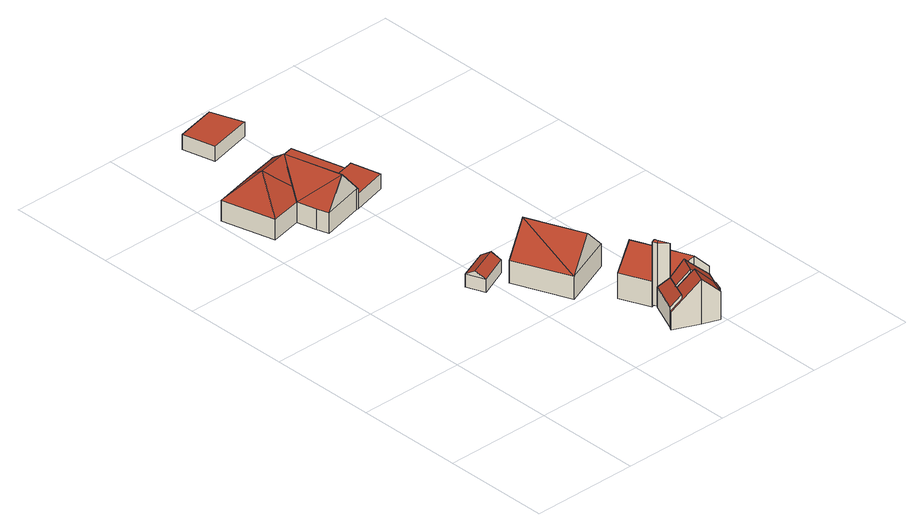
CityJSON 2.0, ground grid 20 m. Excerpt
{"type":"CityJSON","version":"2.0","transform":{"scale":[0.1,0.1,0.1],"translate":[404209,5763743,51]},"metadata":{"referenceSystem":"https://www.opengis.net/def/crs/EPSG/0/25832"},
"CityObjects":{
"building1":{"type":"Building","attributes":{"Gemeindeschluessel":"05515000","Geometrietyp2DReferenz":"3000","function":"31001_2460","roofType":"3100","measuredHeight":3.6},"geometry":[{"type":"Solid","lod":"2","boundaries":[[[[0,1,2,3]],[[4,5,1,0]],[[6,7,5,4]],[[3,2,7,6]],[[0,8,4]],[[6,9,3]],[[3,9,8,0]],[[4,8,9,6]],[[1,5,7,2]]]],"semantics":{"surfaces":[{"type":"WallSurface"},{"type":"RoofSurface"},{"type":"GroundSurface"}],"values":[[0,0,0,0,0,0,1,1,2]]}}]},
"building2":{"type":"Building","attributes":{"Gemeindeschluessel":"05515000","Geometrietyp2DReferenz":"3000","function":"31001_1000"},"address":[{"country":"Germany","locality":"Münster","thoroughfareNumber":"140","thoroughfareName":"Am Max-Klemens-Kanal"}],"children":["building2-1","building2-2","building2-3","building2-4"]},
"building2-1":{"type":"BuildingPart","attributes":{"roofType":"3200","measuredHeight":8.99},"parents":["building2"],"geometry":[{"type":"Solid","lod":"2","boundaries":[[[[10,11,12,13]],[[14,15,11,10]],[[16,17,15,14]],[[18,19,17,16]],[[20,21,19,18]],[[22,21,20]],[[13,12,23,24]],[[20,25,26]],[[13,27,10]],[[18,16,14,27,25,20]],[[10,27,14]],[[26,25,27,28]],[[24,28,27,13]],[[11,15,17,19,21,29,30,23,12]],[[22,20,26,31]],[[29,21,22,31]],[[30,29,31,26,28]],[[28,24,23,30]]]],"semantics":{"surfaces":[{"type":"WallSurface"},{"type":"RoofSurface"},{"type":"GroundSurface"},{"type":"ClosureSurface"}],"values":[[0,0,0,0,0,0,0,1,1,1,1,1,1,2,0,3,3,3]]}}]},
"building2-2":{"type":"BuildingPart","attributes":{"roofType":"5000","measuredHeight":8.99},"parents":["building2"],"geometry":[{"type":"Solid","lod":"2","boundaries":[[[[32,24,23,33,34]],[[35,36,37,38,39]],[[40,41,36,35]],[[34,33,41,40]],[[25,26,32]],[[42,25,32]],[[34,40,42,32]],[[26,25,39]],[[39,25,42,43]],[[43,42,40,35]],[[43,35,39]],[[23,30,29,37,36,41,33]],[[28,24,32,26]],[[31,29,30,28,26]],[[23,24,28,30]],[[31,26,39,38]],[[37,29,31,38]]]],"semantics":{"surfaces":[{"type":"WallSurface"},{"type":"RoofSurface"},{"type":"GroundSurface"},{"type":"ClosureSurface"}],"values":[[0,0,0,0,1,1,1,1,1,0,0,2,0,3,3,0,3]]}}]},
"building2-3":{"type":"BuildingPart","attributes":{"roofType":"1000","measuredHeight":2.78},"parents":["building2"],"geometry":[{"type":"Solid","lod":"2","boundaries":[[[[44,45,46,47]],[[48,49,45,44]],[[38,37,49,48]],[[38,48,44,47,31]],[[45,49,37,29,46]],[[37,38,31,29]],[[47,46,29,31]]]],"semantics":{"surfaces":[{"type":"WallSurface"},{"type":"RoofSurface"},{"type":"GroundSurface"},{"type":"ClosureSurface"}],"values":[[0,0,0,1,2,3,3]]}}]},
"building2-4":{"type":"BuildingPart","attributes":{"roofType":"1000","measuredHeight":2.78},"parents":["building2"],"geometry":[{"type":"Solid","lod":"2","boundaries":[[[[50,51,21,22]],[[47,46,51,50]],[[22,31,47,50]],[[29,21,51,46]],[[31,29,46,47]],[[29,31,22,21]]]],"semantics":{"surfaces":[{"type":"WallSurface"},{"type":"RoofSurface"},{"type":"GroundSurface"},{"type":"ClosureSurface"}],"values":[[0,0,1,2,3,3]]}}]},
"building3":{"type":"Building","attributes":{"Gemeindeschluessel":"05515000","Geometrietyp2DReferenz":"3000","function":"51009_1610","roofType":"2100","measuredHeight":5.63},"geometry":[{"type":"Solid","lod":"2","boundaries":[[[[52,53,54,55]],[[56,57,53,52]],[[58,59,57,56]],[[55,54,59,58]],[[56,52,55,58]],[[53,57,59,54]]]],"semantics":{"surfaces":[{"type":"WallSurface"},{"type":"RoofSurface"},{"type":"GroundSurface"}],"values":[[0,0,0,0,1,2]]}}]},
"building4":{"type":"Building","attributes":{"Gemeindeschluessel":"05515000","Geometrietyp2DReferenz":"3000","function":"31001_1000","roofType":"3100","measuredHeight":9.39},"address":[{"country":"Germany","locality":"Münster","thoroughfareNumber":"138","thoroughfareName":"Am Max-Klemens-Kanal"}],"geometry":[{"type":"Solid","lod":"2","boundaries":[[[[60,61,62,63]],[[64,65,61,60]],[[66,67,65,64]],[[63,62,67,66]],[[60,68,64]],[[66,69,63]],[[63,69,68]],[[68,60,63]],[[69,66,64]],[[64,68,69]],[[61,65,67,62]]]],"semantics":{"surfaces":[{"type":"WallSurface"},{"type":"RoofSurface"},{"type":"GroundSurface"}],"values":[[0,0,0,0,0,0,1,1,1,1,2]]}}]},
"building5":{"type":"Building","attributes":{"Gemeindeschluessel":"05515000","Geometrietyp2DReferenz":"3000","function":"51009_1610","roofType":"5000","measuredHeight":12.3},"geometry":[{"type":"Solid","lod":"2","boundaries":[[[[70,71,72,73]],[[74,75,71,70]],[[76,77,75,74]],[[73,72,77,76]],[[78,76,74,79]],[[74,70,79]],[[79,70,73,78]],[[73,76,78]],[[71,75,77,72]]]],"semantics":{"surfaces":[{"type":"WallSurface"},{"type":"RoofSurface"},{"type":"GroundSurface"}],"values":[[0,0,0,0,1,1,1,1,2]]}}]},
"building6":{"type":"Building","attributes":{"Gemeindeschluessel":"05515000","Geometrietyp2DReferenz":"3000","function":"31001_1000"},"address":[{"country":"Germany","locality":"Münster","thoroughfareNumber":"136","thoroughfareName":"Am Max-Klemens-Kanal"}],"children":["building6-1","building6-2","building6-3","building6-4"]},
"building6-1":{"type":"BuildingPart","attributes":{"roofType":"3100","measuredHeight":8.42},"parents":["building6"],"geometry":[{"type":"Solid","lod":"2","boundaries":[[[[80,81,82,83]],[[84,85,81,80]],[[86,87,85,84]],[[88,89,87,86]],[[90,91,92,93]],[[94,95,91,90]],[[96,97,98,95,94]],[[99,100,101,102]],[[83,82,100,99]],[[96,94,90,93,88,86,84,103]],[[80,83,99,102,104,105,103,84]],[[81,85,87,89,92,91,95,98,106,107,101,100,82]],[[89,88,93,92]],[[97,96,103,108]],[[98,97,108,106]],[[108,103,105]],[[107,106,108,105,104]],[[101,107,104,102]]]],"semantics":{"surfaces":[{"type":"WallSurface"},{"type":"RoofSurface"},{"type":"GroundSurface"},{"type":"ClosureSurface"}],"values":[[0,0,0,0,0,0,0,0,0,1,1,2,3,0,3,0,3,3]]}}]},
"building6-2":{"type":"BuildingPart","attributes":{"roofType":"2100","measuredHeight":6.11},"parents":["building6"],"geometry":[{"type":"Solid","lod":"2","boundaries":[[[[109,110,111,112]],[[113,93,92,110,109]],[[114,115,89,88,116]],[[112,111,115,114]],[[116,113,109,112,114]],[[110,92,89,115,111]],[[88,93,113,116]],[[89,92,93,88]]]],"semantics":{"surfaces":[{"type":"WallSurface"},{"type":"RoofSurface"},{"type":"GroundSurface"},{"type":"ClosureSurface"}],"values":[[0,0,0,0,1,2,0,3]]}}]},
"building6-3":{"type":"BuildingPart","attributes":{"roofType":"3100","measuredHeight":8.43},"parents":["building6"],"geometry":[{"type":"Solid","lod":"2","boundaries":[[[[117,118,98,97]],[[119,120,118,117]],[[121,122,120,119]],[[123,124,122,121]],[[125,126,124,123]],[[58,102,101,127,128,129]],[[130,131,125,123,121,119,117,97,108,105,132,133]],[[58,129,133,132]],[[106,98,118,120,122,124,126,134,135,127,101,107]],[[104,132,105]],[[98,106,108,97]],[[106,107,104,105,108]],[[130,133,136]],[[134,131,130,136,135]],[[126,125,131,134]],[[128,136,133,129]],[[136,128,127,135]],[[102,58,132,104]],[[101,102,104,107]]]],"semantics":{"surfaces":[{"type":"WallSurface"},{"type":"RoofSurface"},{"type":"GroundSurface"},{"type":"ClosureSurface"}],"values":[[0,0,0,0,0,0,1,1,2,0,3,3,0,3,3,0,3,0,3]]}}]},
"building6-4":{"type":"BuildingPart","attributes":{"roofType":"3100","measuredHeight":8.41},"parents":["building6"],"geometry":[{"type":"Solid","lod":"2","boundaries":[[[[128,127,137,138]],[[139,140,126,125,141]],[[142,143,140,139]],[[144,145,143,142]],[[146,147,145,144]],[[138,137,147,146]],[[139,141,148,142]],[[130,136,128,138,146,144,142,148]],[[127,135,134,126,140,143,145,147,137]],[[130,148,131]],[[135,136,130,131,134]],[[127,128,136,135]],[[125,131,148,141]],[[131,125,126,134]]]],"semantics":{"surfaces":[{"type":"WallSurface"},{"type":"RoofSurface"},{"type":"GroundSurface"},{"type":"ClosureSurface"}],"values":[[0,0,0,0,0,0,1,1,2,0,3,3,0,3]]}}]},
"building7":{"type":"Building","attributes":{"Gemeindeschluessel":"05515000","Geometrietyp2DReferenz":"3000","function":"31001_2460","roofType":"1000","measuredHeight":2.78},"geometry":[{"type":"Solid","lod":"2","boundaries":[[[[149,150,151,152]],[[153,154,150,149]],[[155,156,154,153]],[[152,151,156,155]],[[153,149,152,155]],[[150,154,156,151]]]],"semantics":{"surfaces":[{"type":"WallSurface"},{"type":"RoofSurface"},{"type":"GroundSurface"}],"values":[[0,0,0,0,1,2]]}}]}
},
"vertices":[
[174,317,29],[174,317,4],[230,341,4],[230,341,29],[161,351,29],[161,351,4],[216,374,29],[216,374,4],[167,334,40],[223,357,40],
[6,750,47],[6,750,8],[30,651,8],[30,651,47],[94,771,47],[94,771,8],[145,783,45],[145,783,8],[146,782,47],[146,782,8],[149,783,47],[149,783,8],[149,783,36],[90,665,8],[90,665,46],[117,723,98],[173,683,47],[58,711,98],[119,671,46],[173,683,8],[119,671,8],[173,683,36],
[90,665,47],[99,629,8],[99,629,47],[184,626,47],[184,626,8],[187,626,8],[187,626,36],[187,626,47],[105,606,47],[105,606,8],[143,616,98],[184,626,50],
[240,699,36],[240,699,8],[224,695,8],[224,695,36],[253,643,36],[253,643,8],
[200,794,36],[200,794,8],
[317,43,42],[317,43,4],[335,36,4],[335,36,61],[342,100,42],[342,100,4],[356,85,61],[356,85,4],
[219,311,47],[219,311,4],[262,207,4],[262,207,47],[315,350,47],[315,350,4],[358,246,47],[358,246,4],[267,331,98],[310,226,98],
[339,108,126],[339,108,6],[342,100,6],[342,100,126],[346,111,126],[346,111,6],[356,85,126],[356,85,6],[345,102,129],[344,106,129],
[316,164,50],[316,164,2],[339,108,2],[339,108,50],[358,181,86],[358,181,2],[380,190,56],[380,190,2],[386,177,56],[386,177,2],[423,86,56],[423,86,2],[421,93,2],[421,93,56],[427,79,56],[427,79,2],[429,72,56],[429,72,42],[429,72,2],[346,111,56],[346,111,2],[356,85,2],[356,85,56],[401,77,86],[383,81,74],[390,79,79],[401,77,2],[383,81,2],[401,77,68],
[433,98,51],[433,98,2],[441,101,2],[441,101,42],[421,93,63],[406,185,42],[406,185,2],[386,177,63],
[420,51,41],[420,51,2],[423,49,38],[423,49,2],[416,33,38],[416,33,2],[413,34,41],[413,34,2],[405,37,50],[405,37,2],[346,62,2],[346,62,55],[346,62,60],[373,50,84],[376,49,81],[383,81,86],[370,52,86],[376,49,2],[370,52,2],[370,52,81],
[335,36,2],[335,36,55],[393,7,55],[393,7,2],[405,37,55],[363,19,86],[363,19,2],[315,39,36],[315,39,2],[317,43,36],[317,43,2],[376,49,86],
[203,904,32],[203,904,4],[182,964,4],[182,964,32],[120,885,32],[120,885,4],[106,946,32],[106,946,4]
]}
